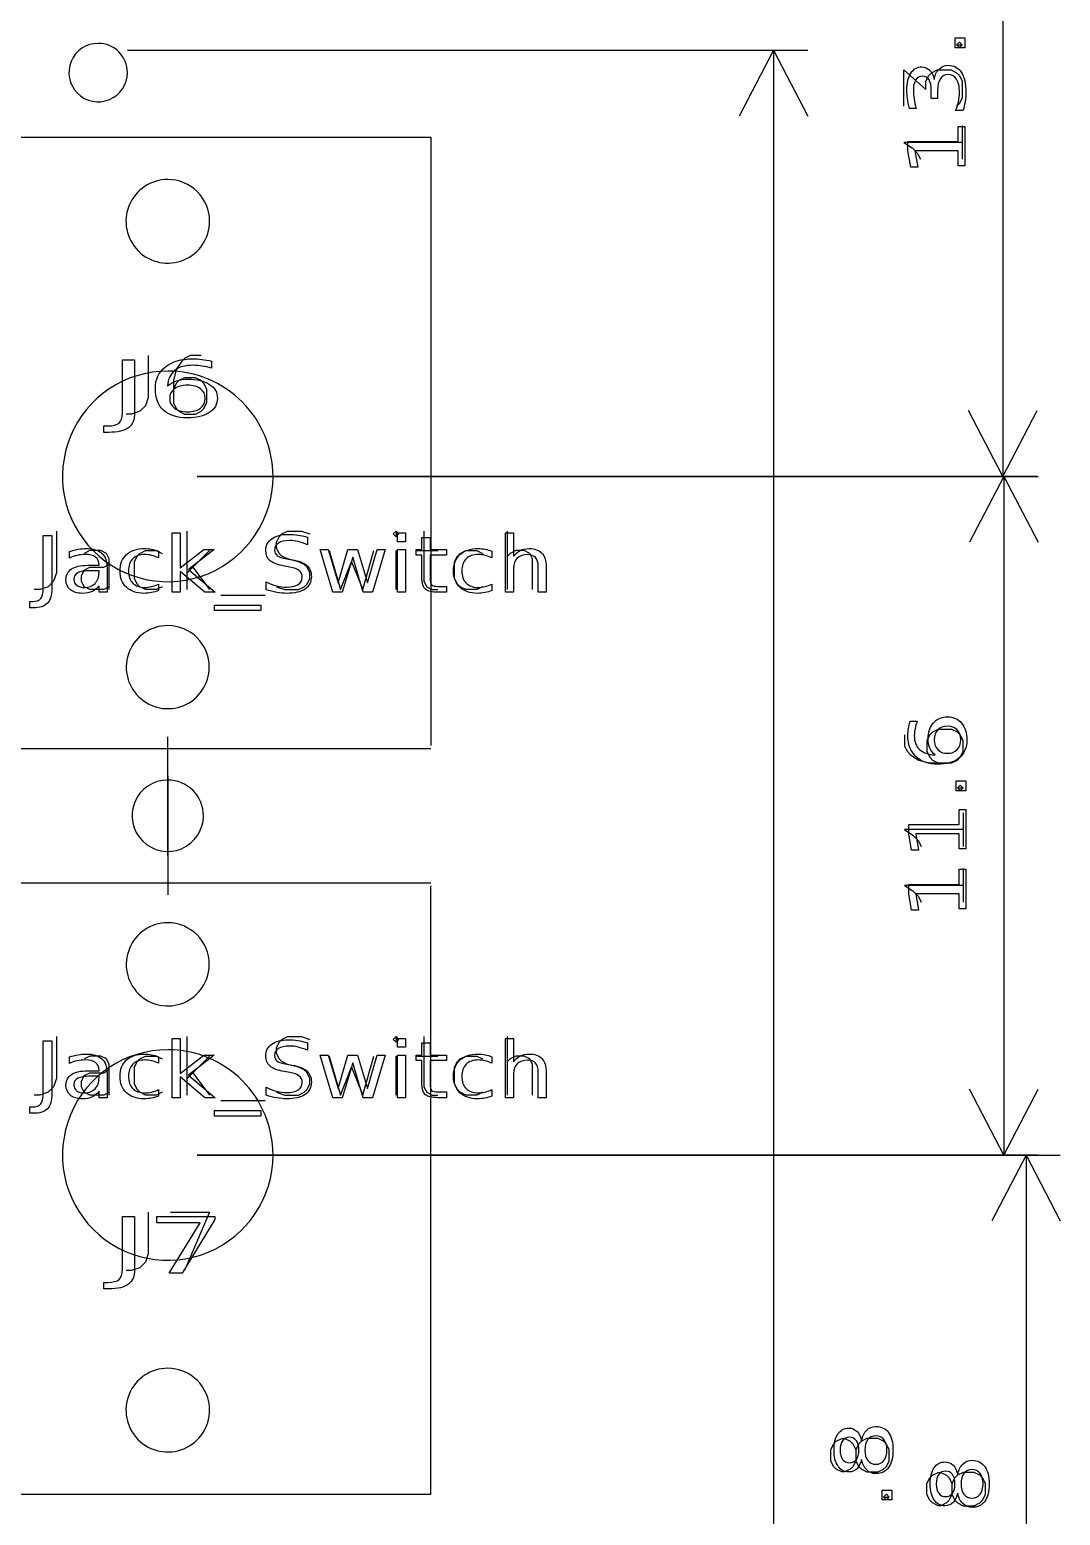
# Model space of a CAD drawing. Header units: millimetres. Extents: x 178 to 210, y 60 to 176.
# Drawn here: x 192.64 to 210.26, y 110.35 to 135.74 of the extents above; entities that cross this region are included whole.
import ezdxf

# ---------------------------------------------------------------- set-up
doc = ezdxf.new("R2010")
doc.units = ezdxf.units.MM
doc.layers.get('0').update_dxf_attribs({"linetype": 'CONTINUOUS'})

msp = doc.modelspace()

# ---------------------------------------------------------------- linework, layer by layer
at = {"color": 7}
for points in [[(209.28, 141.9072), (209.28, 128.1072)], [(194.31, 135.3907), (205.9454, 135.3907)], [(205.359, 135.3907), (204.7726, 134.2642)], [(205.359, 135.3907), (205.359, 84.5907)], [(205.359, 135.3907), (205.9454, 134.2642)], [(208.4896, 135.4834), (208.5372, 135.531), (208.5848, 135.4834), (208.5372, 135.4358), (208.4896, 135.4834), (208.5848, 135.4834)], [(207.5848, 134.4358), (207.5848, 135.0548), (207.9658, 134.7215), (207.9658, 134.8643), (208.0134, 134.9596), (208.061, 135.0072), (208.1562, 135.0548), (208.3943, 135.0548), (208.4896, 135.0072), (208.5372, 134.9596), (208.5848, 134.8643), (208.5848, 134.5786), (208.5372, 134.4834), (208.4896, 134.4358)], [(208.164499, 134.70148), (208.164499, 134.56475), (208.056429, 134.56475), (208.056429, 134.70777)], [(207.799282, 134.39744), (207.682097, 134.39744)], [(208.600694, 134.36201), (208.473744, 134.36201)], [(208.5848, 134.1024), (208.5848, 133.531)], [(190.5, 133.9072), (199.5, 133.9072)], [(199.5, 133.9072), (199.5, 123.5072)], [(208.5848, 133.8167), (207.5848, 133.8167), (207.7277, 133.7215), (207.8229, 133.6262), (207.8705, 133.531)], [(194.22486, 129.194907), (194.22489, 130.099184)], [(194.22489, 130.099184), (194.43296, 130.099184), (194.43296, 129.194909)], [(194.6667, 130.1724), (194.6667, 129.4581), (194.619, 129.3152), (194.5238, 129.22), (194.381, 129.1724), (194.2857, 129.1724)], [(195.5714, 130.1724), (195.381, 130.1724), (195.2857, 130.1248), (195.2381, 130.0771), (195.1429, 129.9343), (195.0952, 129.7438), (195.0952, 129.3628), (195.1429, 129.2676), (195.1905, 129.22), (195.2857, 129.1724), (195.4762, 129.1724), (195.5714, 129.22), (195.619, 129.2676), (195.6667, 129.3628), (195.6667, 129.6009), (195.619, 129.6962), (195.5714, 129.7438), (195.4762, 129.7914), (195.2857, 129.7914), (195.1905, 129.7438), (195.1429, 129.6962), (195.0952, 129.6009)], [(195.74936, 130.0777), (195.74936, 129.957911)], [(209.28, 128.1072), (208.6936, 129.2337)], [(209.28, 128.1072), (209.8664, 129.2337)], [(193.98798, 128.860277), (193.90868, 128.860277), (193.90868, 128.970952), (193.97358, 128.970952)], [(209.8664, 128.1072), (195.5, 128.1072)], [(195.5, 128.1072), (209.8824, 128.1072)], [(209.296, 128.1072), (208.7096, 126.9807)], [(209.296, 128.1072), (209.296, 116.5072)], [(209.296, 128.1072), (209.8824, 126.9807)], [(193.0952, 127.1724), (193.0952, 126.4581), (193.0476, 126.3152), (192.9524, 126.22), (192.8095, 126.1724), (192.7143, 126.1724)], [(192.86864, 127.099184), (193.01857, 127.099184), (193.01857, 126.194909)], [(192.86866, 126.194907), (192.86864, 127.099184)], [(195.3333, 126.1724), (195.3333, 127.1724)], [(196.8571, 126.22), (197, 126.1724), (197.2381, 126.1724), (197.3333, 126.22), (197.381, 126.2676), (197.4286, 126.3628), (197.4286, 126.4581), (197.381, 126.5533), (197.3333, 126.6009), (197.2381, 126.6486), (197.0476, 126.6962), (196.9524, 126.7438), (196.9048, 126.7914), (196.8571, 126.8867), (196.8571, 126.9819), (196.9048, 127.0771), (196.9524, 127.1248), (197.0476, 127.1724), (197.2857, 127.1724), (197.4286, 127.1248)], [(197.38894, 127.067285), (197.38894, 126.939033)], [(198.9048, 127.1724), (198.8571, 127.1248), (198.9048, 127.0771), (198.9524, 127.1248), (198.9048, 127.1724), (198.9048, 127.0771)], [(199.34705, 126.367429), (199.34705, 126.763253), (199.24684, 126.763253), (199.24684, 126.856353), (199.34705, 126.856353), (199.34705, 127.063379), (199.48431, 127.06338)], [(199.381, 127.1724), (199.381, 126.3152), (199.4286, 126.22), (199.5238, 126.1724), (199.619, 126.1724)], [(199.48431, 127.06338), (199.48431, 126.856354), (199.76563, 126.856354), (199.76563, 126.763254), (199.48431, 126.763254), (199.48431, 126.36743)], [(200.91319, 126.539299), (200.91319, 126.1272), (200.77588, 126.1272), (200.77588, 127.140195), (200.91319, 127.140195), (200.91319, 126.74307)], [(200.8095, 126.1724), (200.8095, 127.1724)], [(193.31992, 126.712488), (193.31992, 126.823162)], [(194, 126.1724), (194, 126.6962), (193.9524, 126.7914), (193.8571, 126.839), (193.6667, 126.839), (193.5714, 126.7914)], [(194.9048, 126.22), (194.8095, 126.1724), (194.619, 126.1724), (194.5238, 126.22), (194.4762, 126.2676), (194.4286, 126.3628), (194.4286, 126.6486), (194.4762, 126.7438), (194.5238, 126.7914), (194.619, 126.839), (194.8095, 126.839), (194.9048, 126.7914)], [(194.8408, 126.828359), (194.8408, 126.716383)], [(195.7143, 126.839), (195.3333, 126.4581)], [(197.7619, 126.839), (197.9524, 126.1724), (198.1429, 126.6486), (198.3333, 126.1724), (198.5238, 126.839)], [(198.9048, 126.1724), (198.9048, 126.839)], [(199.2381, 126.839), (199.619, 126.839)], [(200.381, 126.22), (200.2857, 126.1724), (200.0952, 126.1724), (200, 126.22), (199.9524, 126.2676), (199.9048, 126.3628), (199.9048, 126.6486), (199.9524, 126.7438), (200, 126.7914), (200.0952, 126.839), (200.2857, 126.839), (200.381, 126.7914)], [(200.5435, 126.82836), (200.5435, 126.716384)], [(201.2381, 126.1724), (201.2381, 126.6962), (201.1905, 126.7914), (201.0952, 126.839), (200.9524, 126.839), (200.8571, 126.7914), (200.8095, 126.7438)], [(194, 126.22), (193.9048, 126.1724), (193.6667, 126.1724), (193.5714, 126.22), (193.5238, 126.3152), (193.5238, 126.4105), (193.5714, 126.5057), (193.6667, 126.5533), (193.9048, 126.5533), (194, 126.6009)], [(193.6331, 126.587487), (193.8246, 126.587487), (193.8246, 126.599207)], [(193.82466, 126.467037), (193.82466, 126.493727), (193.68883, 126.49373)], [(193.96123, 126.54321), (193.96123, 126.127205), (193.82466, 126.127205), (193.82466, 126.237879)], [(195.4286, 126.5533), (195.7143, 126.1724)], [(197.08468, 126.55819), (196.99338, 126.57381)], [(197.03783, 126.699466), (197.12843, 126.683186)], [(201.47206, 126.567299), (201.47206, 126.127206), (201.33548, 126.127206), (201.33548, 126.56339)], [(194.8408, 126.26586), (194.8408, 126.155186)], [(196.68015, 126.170181), (196.68015, 126.305595)], [(199.62537, 126.22746), (199.76566, 126.22746), (199.76566, 126.127202), (199.62537, 126.127202)], [(200.5435, 126.265861), (200.5435, 126.155187)], [(192.69797, 125.860277), (192.64077, 125.860277), (192.64077, 125.970952), (192.68757, 125.970952)], [(195.9048, 126.0771), (196.6667, 126.0771)], [(207.695496, 123.92125), (207.815285, 123.92125)], [(207.6008, 123.6881), (207.6008, 123.4977), (207.6484, 123.4024), (207.6961, 123.3548), (207.8389, 123.2596), (208.0294, 123.212), (208.4103, 123.212), (208.5056, 123.2596), (208.5532, 123.3072), (208.6008, 123.4024), (208.6008, 123.5929), (208.5532, 123.6881), (208.5056, 123.7358), (208.4103, 123.7834), (208.1722, 123.7834), (208.077, 123.7358), (208.0294, 123.6881), (207.9818, 123.5929), (207.9818, 123.4024), (208.0294, 123.3072), (208.077, 123.2596), (208.1722, 123.212)], [(190.5, 123.4572), (199.5, 123.4572)], [(195, 121.6272), (195, 123.6572)], [(195, 122.9872), (195, 120.9572)], [(208.5056, 122.7834), (208.5532, 122.831), (208.6008, 122.7834), (208.5532, 122.7358), (208.5056, 122.7834), (208.6008, 122.7834)], [(208.6008, 122.3548), (208.6008, 121.7834)], [(208.6008, 122.0691), (207.6008, 122.0691), (207.7437, 121.9739), (207.8389, 121.8786), (207.8865, 121.7834)], [(208.6008, 121.4024), (208.6008, 120.831)], [(199.5, 121.1572), (190.5, 121.1572)], [(199.5, 110.7072), (199.5, 121.1072)], [(208.6008, 121.1167), (207.6008, 121.1167), (207.7437, 121.0215), (207.8389, 120.9262), (207.8865, 120.831)], [(193.0952, 118.5324), (193.0952, 117.8181), (193.0476, 117.6752), (192.9524, 117.58), (192.8095, 117.5324), (192.7143, 117.5324)], [(192.86864, 118.459184), (193.01857, 118.459184), (193.01857, 117.55491)], [(192.86866, 117.554908), (192.86864, 118.459184)], [(195.3333, 117.5324), (195.3333, 118.5324)], [(196.8571, 117.58), (197, 117.5324), (197.2381, 117.5324), (197.3333, 117.58), (197.381, 117.6276), (197.4286, 117.7228), (197.4286, 117.8181), (197.381, 117.9133), (197.3333, 117.9609), (197.2381, 118.0086), (197.0476, 118.0562), (196.9524, 118.1038), (196.9048, 118.1514), (196.8571, 118.2467), (196.8571, 118.3419), (196.9048, 118.4371), (196.9524, 118.4848), (197.0476, 118.5324), (197.2857, 118.5324), (197.4286, 118.4848)], [(197.38894, 118.427286), (197.38894, 118.299034)], [(198.9048, 118.5324), (198.8571, 118.4848), (198.9048, 118.4371), (198.9524, 118.4848), (198.9048, 118.5324), (198.9048, 118.4371)], [(199.34705, 117.727431), (199.34705, 118.123254), (199.24684, 118.123254), (199.24684, 118.216354), (199.34705, 118.216354), (199.34705, 118.42338), (199.48431, 118.423381)], [(199.381, 118.5324), (199.381, 117.6752), (199.4286, 117.58), (199.5238, 117.5324), (199.619, 117.5324)], [(199.48431, 118.423381), (199.48431, 118.216355), (199.76563, 118.216355), (199.76563, 118.123255), (199.48431, 118.123255), (199.48431, 117.727432)], [(200.91319, 117.899298), (200.91319, 117.487199), (200.77588, 117.487199), (200.77588, 118.500195), (200.91319, 118.500195), (200.91319, 118.103069)], [(200.8095, 117.5324), (200.8095, 118.5324)], [(193.31992, 118.072489), (193.31992, 118.18315)], [(194, 117.5324), (194, 118.0562), (193.9524, 118.1514), (193.8571, 118.199), (193.6667, 118.199), (193.5714, 118.1514)], [(194.9048, 117.58), (194.8095, 117.5324), (194.619, 117.5324), (194.5238, 117.58), (194.4762, 117.6276), (194.4286, 117.7228), (194.4286, 118.0086), (194.4762, 118.1038), (194.5238, 118.1514), (194.619, 118.199), (194.8095, 118.199), (194.9048, 118.1514)], [(194.8408, 118.18836), (194.8408, 118.076383)], [(195.7143, 118.199), (195.3333, 117.8181)], [(197.7619, 118.199), (197.9524, 117.5324), (198.1429, 118.0086), (198.3333, 117.5324), (198.5238, 118.199)], [(198.9048, 117.5324), (198.9048, 118.199)], [(199.2381, 118.199), (199.619, 118.199)], [(200.381, 117.58), (200.2857, 117.5324), (200.0952, 117.5324), (200, 117.58), (199.9524, 117.6276), (199.9048, 117.7228), (199.9048, 118.0086), (199.9524, 118.1038), (200, 118.1514), (200.0952, 118.199), (200.2857, 118.199), (200.381, 118.1514)], [(200.5435, 118.188361), (200.5435, 118.076384)], [(201.2381, 117.5324), (201.2381, 118.0562), (201.1905, 118.1514), (201.0952, 118.199), (200.9524, 118.199), (200.8571, 118.1514), (200.8095, 118.1038)], [(194, 117.58), (193.9048, 117.5324), (193.6667, 117.5324), (193.5714, 117.58), (193.5238, 117.6752), (193.5238, 117.7705), (193.5714, 117.8657), (193.6667, 117.9133), (193.9048, 117.9133), (194, 117.9609)], [(193.6331, 117.947488), (193.8246, 117.947488), (193.8246, 117.959208)], [(193.82466, 117.82704), (193.82466, 117.85373), (193.68883, 117.853731)], [(193.96123, 117.903211), (193.96123, 117.487205), (193.82466, 117.487205), (193.82466, 117.59788)], [(195.4286, 117.9133), (195.7143, 117.5324)], [(197.08468, 117.918171), (196.99338, 117.933801)], [(197.03783, 118.059458), (197.12843, 118.043178)], [(201.47206, 117.9273), (201.47206, 117.487206), (201.33548, 117.487206), (201.33548, 117.92339)], [(194.8408, 117.625869), (194.8408, 117.515194)], [(196.68015, 117.530163), (196.68015, 117.665576)], [(199.62537, 117.587461), (199.76566, 117.587461), (199.76566, 117.487203), (199.62537, 117.487203)], [(200.5435, 117.62587), (200.5435, 117.515195)], [(209.296, 116.5072), (208.7096, 117.6337)], [(209.296, 116.5072), (209.8824, 117.6337)], [(192.69797, 117.220278), (192.64077, 117.220278), (192.64077, 117.330952), (192.68757, 117.330952)], [(195.9048, 117.4371), (196.6667, 117.4371)], [(209.8824, 116.5072), (195.5, 116.5072)], [(195.5, 116.5072), (210.2634, 116.5072)], [(209.677, 116.5072), (209.0906, 115.3807)], [(209.677, 116.5072), (209.677, 102.7072)], [(209.677, 116.5072), (210.2634, 115.3807)], [(194.22486, 114.554908), (194.22489, 115.459184)], [(194.22489, 115.459184), (194.43296, 115.459184), (194.43296, 114.55491)], [(194.6667, 115.5324), (194.6667, 114.8181), (194.619, 114.6752), (194.5238, 114.58), (194.381, 114.5324), (194.2857, 114.5324)], [(195.0476, 115.5324), (195.7143, 115.5324), (195.2857, 114.5324)], [(193.98798, 114.220278), (193.90868, 114.220278), (193.90868, 114.330952), (193.97358, 114.330952)], [(206.7664, 111.2804), (206.7188, 111.1852), (206.6712, 111.1376), (206.5759, 111.09), (206.5283, 111.09), (206.4331, 111.1376), (206.3854, 111.1852), (206.3378, 111.2804), (206.3378, 111.4709), (206.3854, 111.5662), (206.4331, 111.6138), (206.5283, 111.6614), (206.5759, 111.6614), (206.6712, 111.6138), (206.7188, 111.5662), (206.7664, 111.4709), (206.7664, 111.2804), (206.814, 111.1852), (206.8616, 111.1376), (206.9569, 111.09), (207.1473, 111.09), (207.2426, 111.1376), (207.2902, 111.1852), (207.3378, 111.2804), (207.3378, 111.4709), (207.2902, 111.5662), (207.2426, 111.6138), (207.1473, 111.6614), (206.9569, 111.6614), (206.8616, 111.6138), (206.814, 111.5662), (206.7664, 111.4709)], [(206.865436, 111.30564), (206.865436, 111.30576)], [(208.4104, 110.7024), (208.3628, 110.6072), (208.3152, 110.5596), (208.2199, 110.512), (208.1723, 110.512), (208.0771, 110.5596), (208.0294, 110.6072), (207.9818, 110.7024), (207.9818, 110.8929), (208.0294, 110.9881), (208.0771, 111.0358), (208.1723, 111.0834), (208.2199, 111.0834), (208.3152, 111.0358), (208.3628, 110.9881), (208.4104, 110.8929), (208.4104, 110.7024), (208.458, 110.6072), (208.5056, 110.5596), (208.6009, 110.512), (208.7913, 110.512), (208.8866, 110.5596), (208.9342, 110.6072), (208.9818, 110.7024), (208.9818, 110.8929), (208.9342, 110.9881), (208.8866, 111.0358), (208.7913, 111.0834), (208.6009, 111.0834), (208.5056, 111.0358), (208.458, 110.9881), (208.4104, 110.8929)], [(208.50942, 110.72764), (208.50942, 110.72776)], [(199.5, 110.7072), (190.5, 110.7072)], [(207.2426, 110.6614), (207.2902, 110.709), (207.3378, 110.6614), (207.2902, 110.6138), (207.2426, 110.6614), (207.3378, 110.6614)]]:
    msp.add_lwpolyline(points, dxfattribs=at)
for points in [[(208.46464, 135.43547), (208.46464, 135.60128), (208.63, 135.60128), (208.63, 135.43547)], [(193.81, 135.5097)], [(208.105912, 134.89249)], [(208.519326, 133.41515), (208.519326, 133.67447), (207.777808, 133.67447), (207.824678, 133.39236), (207.704889, 133.39236), (207.658019, 133.6729), (207.658019, 133.83163), (208.519326, 133.83163), (208.519326, 134.09095), (208.63, 134.09095), (208.63, 133.41515)], [(195, 133.1822)], [(195.74936, 130.077672)], [(195, 129.9072)], [(195.33631, 129.665601)], [(195.07312, 127.1402), (195.21044, 127.1402), (195.21044, 126.541908), (195.61793, 126.856353), (195.79236, 126.856353), (195.35147, 126.515216), (195.81092, 126.127205), (195.63278, 126.127205), (195.21044, 126.483316), (195.21044, 126.127205), (195.07312, 126.127205)], [(197.38897, 127.067293)], [(198.92688, 127.1402), (199.06346, 127.1402), (199.06346, 126.988511), (198.92688, 126.988511)], [(194.8408, 126.828342)], [(197.60419, 126.856353), (197.74077, 126.856353), (197.91149, 126.287357), (198.08146, 126.856353), (198.24253, 126.856353), (198.41325, 126.287357), (198.58322, 126.856353), (198.7198, 126.856353), (198.50232, 126.127205), (198.34125, 126.127205), (198.16237, 126.724846), (197.98274, 126.127205), (197.82167, 126.127205)], [(198.92688, 126.856353), (199.06346, 126.856353), (199.06346, 126.127205), (198.92688, 126.127205)], [(200.5435, 126.828343)], [(193.96125, 126.54322)], [(201.47213, 126.56729)], [(196.59028, 125.905856), (196.59028, 125.812756), (195.80053, 125.812756), (195.80053, 125.905856)], [(195, 125.5572)], [(207.695523, 123.92125)], [(208.107595, 123.60614)], [(195, 122.9172)], [(195, 122.9172)], [(208.480633, 122.73546), (208.480633, 122.90127), (208.645993, 122.90127), (208.645993, 122.73546)], [(208.535323, 121.73905), (208.535323, 121.99837), (207.793805, 121.99837), (207.840675, 121.71627), (207.72089, 121.71627), (207.67402, 121.9968), (207.67402, 122.15553), (208.535327, 122.15553), (208.535327, 122.41485), (208.646001, 122.41485), (208.646001, 121.73905)], [(208.535323, 120.71514), (208.535323, 120.97446), (207.793805, 120.97446), (207.840675, 120.69235), (207.72089, 120.69235), (207.67402, 120.97289), (207.67402, 121.13162), (208.535327, 121.13162), (208.535327, 121.39094), (208.646001, 121.39094), (208.646001, 120.71514)], [(195, 120.4772)], [(195.07312, 118.500201), (195.21044, 118.500201), (195.21044, 117.901909), (195.61793, 118.216354), (195.79236, 118.216354), (195.35147, 117.875216), (195.81092, 117.487205), (195.63278, 117.487205), (195.21044, 117.843316), (195.21044, 117.487205), (195.07312, 117.487205)], [(197.38897, 118.427275)], [(198.92688, 118.500201), (199.06346, 118.500201), (199.06346, 118.348512), (198.92688, 118.348512)], [(194.8408, 118.188349)], [(195, 118.3072)], [(197.60419, 118.216354), (197.74077, 118.216354), (197.91149, 117.647358), (198.08146, 118.216354), (198.24253, 118.216354), (198.41325, 117.647358), (198.58322, 118.216354), (198.7198, 118.216354), (198.50232, 117.487205), (198.34125, 117.487205), (198.16237, 118.084847), (197.98274, 117.487205), (197.82167, 117.487205)], [(198.92688, 118.216354), (199.06346, 118.216354), (199.06346, 117.487205), (198.92688, 117.487205)], [(200.5435, 118.18835)], [(193.96125, 117.903209)], [(201.47213, 117.92729)], [(196.59028, 117.265857), (196.59028, 117.172757), (195.80053, 117.172757), (195.80053, 117.265857)], [(194.81305, 115.459184), (195.80189, 115.459184), (195.80189, 115.403194), (195.24361, 114.487201), (195.02627, 114.487201), (195.55159, 115.348508), (194.81305, 115.348508)], [(195, 112.8622)], [(206.657759, 111.24766)], [(206.921426, 111.4645)], [(207.217644, 110.61346), (207.217644, 110.77927), (207.383004, 110.77927), (207.383004, 110.61346)], [(208.56542, 110.88649)], [(208.30174, 110.66956)]]:
    msp.add_lwpolyline(points, close=True, dxfattribs=at)
for points in [[(193.81, 135.5097), (193.607769, 135.5097), (193.425451, 135.387879), (193.34806, 135.201042)], [(194.163553, 135.363253), (194.069785, 135.457022), (193.942608, 135.5097), (193.81, 135.5097)], [(194.31, 135.0097), (194.31, 135.142308), (194.257322, 135.269485), (194.163553, 135.363253)], [(193.34806, 135.201042), (193.27067, 135.014205), (193.313448, 134.799146), (193.456447, 134.656147)], [(207.708787, 135.00172), (207.753927, 135.07192), (207.815123, 135.10702), (207.892376, 135.10702)], [(207.892376, 135.10702), (207.946196, 135.10702), (207.991768, 135.08842), (208.029092, 135.05122)], [(208.189905, 135.07007), (208.232438, 135.113003), (208.284954, 135.13447), (208.347453, 135.13447)], [(208.347453, 135.13447), (208.443371, 135.13447), (208.517588, 135.094653), (208.570104, 135.01502)], [(194.001342, 134.54776), (194.188179, 134.625151), (194.31, 134.807469), (194.31, 135.0097)], [(207.640427, 134.71569), (207.640427, 134.836183), (207.663214, 134.931527), (207.708787, 135.00172)], [(207.791462, 134.88464), (207.764555, 134.84224), (207.751102, 134.781207), (207.751102, 134.70154)], [(207.906043, 134.94904), (207.85613, 134.94904), (207.817936, 134.927573), (207.791462, 134.88464)], [(208.018019, 134.88694), (207.991979, 134.92834), (207.954654, 134.94904), (207.906043, 134.94904)], [(208.056429, 134.70777), (208.056429, 134.78583), (208.043626, 134.845553), (208.018019, 134.88694)], [(208.029092, 135.05122), (208.065985, 135.01402), (208.091592, 134.96111), (208.105912, 134.89249)], [(208.105925, 134.89248), (208.119378, 134.96844), (208.147372, 135.027637), (208.189905, 135.07007)], [(208.213329, 134.90344), (208.180776, 134.85524), (208.164499, 134.78792), (208.164499, 134.70148)], [(208.34744, 134.97654), (208.290147, 134.97654), (208.245443, 134.952173), (208.213329, 134.90344)], [(208.489364, 134.89794), (208.456811, 134.95034), (208.409503, 134.97654), (208.34744, 134.97654)], [(208.538194, 134.67084), (208.538194, 134.770373), (208.521917, 134.846073), (208.489364, 134.89794)], [(208.570104, 135.01502), (208.622617, 134.935393), (208.648874, 134.822237), (208.648874, 134.67555)], [(193.456447, 134.656147), (193.599446, 134.513148), (193.814505, 134.47037), (194.001342, 134.54776)], [(207.650847, 134.56638), (207.6439, 134.619313), (207.640427, 134.669083), (207.640427, 134.71569)], [(207.751102, 134.70154), (207.751102, 134.658073), (207.755009, 134.61145), (207.762822, 134.56167)], [(208.521924, 134.5066), (208.532771, 134.559), (208.538194, 134.613747), (208.538194, 134.67084)], [(208.648874, 134.67555), (208.648874, 134.626283), (208.644751, 134.575467), (208.636504, 134.5231)], [(207.682097, 134.39744), (207.66821, 134.457707), (207.657794, 134.51402), (207.650847, 134.56638)], [(207.762822, 134.56167), (207.770635, 134.511937), (207.782789, 134.457193), (207.799282, 134.39744)], [(208.473744, 134.36201), (208.495011, 134.40601), (208.511071, 134.454207), (208.521924, 134.5066)], [(208.636504, 134.5231), (208.628691, 134.471233), (208.616754, 134.417537), (208.600694, 134.36201)], [(195, 133.1822), (194.710809, 133.1822), (194.450095, 133.007996), (194.339426, 132.740819)], [(195.505581, 132.972781), (195.371493, 133.10687), (195.18963, 133.1822), (195, 133.1822)], [(195.715, 132.4672), (195.715, 132.65683), (195.63967, 132.838693), (195.505581, 132.972781)], [(194.339426, 132.740819), (194.228758, 132.473641), (194.28993, 132.166107), (194.494419, 131.961619)], [(195.273619, 131.806626), (195.540796, 131.917295), (195.715, 132.178009), (195.715, 132.4672)], [(194.494419, 131.961619), (194.698907, 131.75713), (195.006441, 131.695958), (195.273619, 131.806626)], [(194.96034, 129.979406), (195.075707, 130.070983), (195.230557, 130.116772), (195.42489, 130.116772)], [(195.42489, 130.116772), (195.47709, 130.116772), (195.529623, 130.113505), (195.58249, 130.106972)], [(195.58249, 130.106972), (195.636023, 130.100439), (195.691647, 130.090672), (195.74936, 130.077672)], [(195, 129.9072), (194.271968, 129.9072), (193.615623, 129.468644), (193.337017, 128.79603)], [(194.7873, 129.612228), (194.7873, 129.76587), (194.84498, 129.888263), (194.96034, 129.979406)], [(195.11794, 129.918201), (195.04584, 129.859608), (195.004637, 129.771068), (194.99433, 129.652582)], [(196.272792, 129.379992), (195.935227, 129.717558), (195.47739, 129.9072), (195, 129.9072)], [(195.43313, 130.006091), (195.295797, 130.006091), (195.190733, 129.976794), (195.11794, 129.918201)], [(195.14678, 129.739172), (195.207913, 129.759572), (195.27521, 129.769772), (195.34867, 129.769772)], [(195.34867, 129.769772), (195.503177, 129.769772), (195.625067, 129.740042), (195.71434, 129.680582)], [(195.59073, 129.993721), (195.537863, 130.001968), (195.48533, 130.006091), (195.43313, 130.006091)], [(195.74936, 129.957911), (195.69716, 129.973538), (195.644283, 129.985474), (195.59073, 129.993721)], [(194.92841, 129.237237), (194.834337, 129.323606), (194.7873, 129.448603), (194.7873, 129.612228)], [(194.99433, 129.652582), (195.034863, 129.690342), (195.08568, 129.719205), (195.14678, 129.739172)], [(195.11382, 129.605051), (195.059553, 129.564691), (195.03242, 129.509354), (195.03242, 129.43904)], [(195.33631, 129.665601), (195.242917, 129.665601), (195.168753, 129.645418), (195.11382, 129.605051)], [(195.55777, 129.605051), (195.503503, 129.645418), (195.429683, 129.665601), (195.33631, 129.665601)], [(195.64017, 129.43904), (195.64017, 129.509351), (195.612703, 129.564688), (195.55777, 129.605051)], [(195.71434, 129.680582), (195.804293, 129.621555), (195.84927, 129.541045), (195.84927, 129.439052)], [(195.03242, 129.43904), (195.03242, 129.369163), (195.059553, 129.313826), (195.11382, 129.273028)], [(195.11382, 129.273028), (195.168753, 129.232661), (195.242917, 129.212478), (195.33631, 129.212478)], [(195.33631, 129.212478), (195.429703, 129.212478), (195.503523, 129.232661), (195.55777, 129.273028)], [(195.55777, 129.273028), (195.612703, 129.313828), (195.64017, 129.369165), (195.64017, 129.43904)], [(195.84927, 129.439052), (195.84927, 129.339228), (195.802577, 129.259152), (195.70919, 129.198824)], [(196.8, 128.1072), (196.8, 128.58459), (196.610358, 129.042427), (196.272792, 129.379992)], [(193.97358, 128.970952), (194.065593, 128.970952), (194.130487, 128.987229), (194.16826, 129.019782)], [(194.16826, 129.019782), (194.205993, 129.052335), (194.22486, 129.11071), (194.22486, 129.194907)], [(194.43296, 129.194909), (194.43296, 129.077725), (194.397593, 128.992658), (194.32686, 128.939707)], [(195.33631, 129.108334), (195.158457, 129.108334), (195.02249, 129.151302), (194.92841, 129.237237)], [(195.70919, 129.198824), (195.615797, 129.138497), (195.491503, 129.108334), (195.33631, 129.108334)], [(193.337017, 128.79603), (193.058411, 128.123416), (193.212411, 127.349204), (193.727208, 126.834408)], [(194.32686, 128.939707), (194.25682, 128.886754), (194.14386, 128.860277), (193.98798, 128.860277)], [(195.68883, 126.444217), (196.361444, 126.722823), (196.8, 127.379168), (196.8, 128.1072)], [(196.67567, 126.839434), (196.67567, 126.925369), (196.71006, 126.993076), (196.77884, 127.042553)], [(196.77884, 127.042553), (196.84812, 127.092033), (196.943377, 127.116773), (197.06461, 127.116773)], [(196.89238, 126.968333), (196.848313, 126.940553), (196.82628, 126.901057), (196.82628, 126.849846)], [(197.08165, 127.009993), (197.000003, 127.009993), (196.936913, 126.996106), (196.89238, 126.968333)], [(197.06461, 127.116773), (197.116543, 127.116773), (197.16949, 127.11265), (197.22345, 127.104403)], [(197.22787, 126.992413), (197.177403, 127.004133), (197.128663, 127.009993), (197.08165, 127.009993)], [(197.22345, 127.104403), (197.277383, 127.096156), (197.332557, 127.083786), (197.38897, 127.067293)], [(197.38894, 126.939033), (197.332007, 126.962906), (197.278317, 126.9807), (197.22787, 126.992413)], [(193.31992, 126.823162), (193.36992, 126.840089), (193.418413, 126.852675), (193.4654, 126.860922)], [(193.44981, 126.757408), (193.40481, 126.747428), (193.361513, 126.732455), (193.31992, 126.712488)], [(193.58861, 126.772378), (193.541143, 126.772378), (193.494877, 126.767388), (193.44981, 126.757408)], [(193.4654, 126.860922), (193.5124, 126.869602), (193.55817, 126.873942), (193.60271, 126.873942)], [(193.7623, 126.726808), (193.721233, 126.757188), (193.663337, 126.772378), (193.58861, 126.772378)], [(193.60271, 126.873942), (193.722957, 126.873942), (193.81277, 126.846599), (193.87215, 126.791912)], [(193.727208, 126.834408), (194.242004, 126.319611), (195.016216, 126.165611), (195.68883, 126.444217)], [(193.8246, 126.599207), (193.8246, 126.654327), (193.803833, 126.696861), (193.7623, 126.726808)], [(193.87215, 126.791912), (193.93155, 126.737225), (193.96125, 126.654328), (193.96125, 126.54322)], [(194.18316, 126.491109), (194.18316, 126.61003), (194.220273, 126.70356), (194.2945, 126.771701)], [(194.2945, 126.771701), (194.36922, 126.839842), (194.471403, 126.873912), (194.60105, 126.873912)], [(194.60699, 126.772363), (194.518417, 126.772363), (194.449633, 126.747623), (194.40064, 126.698143)], [(194.60105, 126.873912), (194.643117, 126.873912), (194.684187, 126.870005), (194.72426, 126.862192)], [(194.72426, 126.758043), (194.68566, 126.76759), (194.64657, 126.772363), (194.60699, 126.772363)], [(194.72426, 126.862192), (194.764327, 126.854812), (194.803173, 126.843529), (194.8408, 126.828342)], [(194.8408, 126.716383), (194.8022, 126.735043), (194.763353, 126.74893), (194.72426, 126.758043)], [(196.75067, 126.66561), (196.70067, 126.707277), (196.67567, 126.765218), (196.67567, 126.839434)], [(196.82628, 126.849846), (196.82628, 126.806879), (196.84088, 126.774329), (196.87008, 126.752196)], [(196.87008, 126.752196), (196.899747, 126.730496), (196.955663, 126.712919), (197.03783, 126.699466)], [(199.88587, 126.49111), (199.88587, 126.610031), (199.922983, 126.703561), (199.99721, 126.771702)], [(199.99721, 126.771702), (200.07193, 126.839843), (200.174113, 126.873913), (200.30376, 126.873913)], [(200.3097, 126.772364), (200.22112, 126.772364), (200.152337, 126.747624), (200.10335, 126.698144)], [(200.30376, 126.873913), (200.345827, 126.873913), (200.386897, 126.870006), (200.42697, 126.862193)], [(200.42697, 126.758044), (200.38837, 126.767591), (200.34928, 126.772364), (200.3097, 126.772364)], [(200.42697, 126.862193), (200.467037, 126.854813), (200.50588, 126.84353), (200.5435, 126.828343)], [(200.5435, 126.716384), (200.5049, 126.735044), (200.466057, 126.748931), (200.42697, 126.758044)], [(200.91319, 126.74307), (200.945857, 126.786903), (200.984207, 126.81967), (201.02824, 126.84137)], [(201.15142, 126.769764), (201.077687, 126.769764), (201.019543, 126.749147), (200.97699, 126.707914)], [(201.02824, 126.84137), (201.072773, 126.86307), (201.12399, 126.87392), (201.18189, 126.87392)], [(201.28948, 126.718334), (201.258813, 126.752621), (201.212793, 126.769764), (201.15142, 126.769764)], [(201.18189, 126.87392), (201.27739, 126.87392), (201.349637, 126.84788), (201.39863, 126.7958)], [(201.33548, 126.56339), (201.33548, 126.632399), (201.320147, 126.684047), (201.28948, 126.718334)], [(201.39863, 126.7958), (201.44763, 126.744153), (201.47213, 126.667983), (201.47213, 126.56729)], [(193.25903, 126.339445), (193.25903, 126.421474), (193.290197, 126.483322), (193.35253, 126.524987)], [(193.35253, 126.524987), (193.415397, 126.566654), (193.50892, 126.587487), (193.6331, 126.587487)], [(193.45947, 126.46053), (193.416937, 126.438397), (193.39567, 126.400637), (193.39567, 126.347251)], [(193.68883, 126.49373), (193.578477, 126.49373), (193.502023, 126.482663), (193.45947, 126.46053)], [(193.75566, 126.278891), (193.80166, 126.326198), (193.82466, 126.388913), (193.82466, 126.467037)], [(194.29376, 126.211819), (194.220027, 126.280828), (194.18316, 126.373924), (194.18316, 126.491109)], [(194.40064, 126.698143), (194.35164, 126.649096), (194.32714, 126.580088), (194.32714, 126.491117)], [(194.32714, 126.491117), (194.32714, 126.402144), (194.35164, 126.332918), (194.40064, 126.28344)], [(196.99338, 126.57381), (196.881547, 126.593343), (196.800643, 126.623943), (196.75067, 126.66561)], [(197.24872, 126.49764), (197.215587, 126.524547), (197.160907, 126.54473), (197.08468, 126.55819)], [(197.12843, 126.683186), (197.240263, 126.664526), (197.322653, 126.631539), (197.3756, 126.584226)], [(197.29922, 126.385664), (197.29922, 126.433404), (197.282387, 126.470729), (197.24872, 126.49764)], [(197.3756, 126.584226), (197.429067, 126.537353), (197.4558, 126.47442), (197.4558, 126.395428)], [(199.99647, 126.21182), (199.922737, 126.280829), (199.88587, 126.373925), (199.88587, 126.49111)], [(200.10335, 126.698144), (200.05435, 126.649097), (200.02985, 126.580089), (200.02985, 126.491118)], [(200.02985, 126.491118), (200.02985, 126.402145), (200.05435, 126.332919), (200.10335, 126.283441)], [(200.97699, 126.707914), (200.934457, 126.666681), (200.91319, 126.610476), (200.91319, 126.539299)], [(193.33403, 126.170829), (193.28403, 126.212929), (193.25903, 126.269134), (193.25903, 126.339445)], [(193.39567, 126.347251), (193.39567, 126.304718), (193.411503, 126.270864), (193.44317, 126.245691)], [(193.44317, 126.245691), (193.475303, 126.220951), (193.51885, 126.208581), (193.57381, 126.208581)], [(193.57381, 126.208581), (193.649517, 126.208581), (193.710133, 126.232018), (193.75566, 126.278891)], [(193.82466, 126.237879), (193.79346, 126.193606), (193.754613, 126.160839), (193.70812, 126.139579)], [(194.59214, 126.108306), (194.466947, 126.108306), (194.367487, 126.14281), (194.29376, 126.211819)], [(194.40064, 126.28344), (194.44964, 126.234393), (194.518423, 126.20987), (194.60699, 126.20987)], [(194.60699, 126.20987), (194.64659, 126.20987), (194.68568, 126.214427), (194.72426, 126.22354)], [(194.72426, 126.22354), (194.763327, 126.233087), (194.802173, 126.247193), (194.8408, 126.26586)], [(196.68015, 126.305595), (196.741017, 126.275648), (196.800647, 126.253078), (196.85904, 126.237885)], [(196.85904, 126.237885), (196.91744, 126.222692), (196.97484, 126.215095), (197.03124, 126.215095)], [(197.03124, 126.215095), (197.116847, 126.215095), (197.182907, 126.229852), (197.22942, 126.259365)], [(197.22942, 126.259365), (197.275953, 126.288878), (197.29922, 126.330978), (197.29922, 126.385664)], [(197.4558, 126.395428), (197.4558, 126.301247), (197.41968, 126.229851), (197.34744, 126.181241)], [(199.40715, 126.178632), (199.367083, 126.213352), (199.34705, 126.276284), (199.34705, 126.367429)], [(199.48431, 126.36743), (199.48431, 126.30797), (199.493477, 126.269777), (199.51181, 126.25285)], [(199.51181, 126.25285), (199.53061, 126.235923), (199.568463, 126.22746), (199.62537, 126.22746)], [(200.29485, 126.108307), (200.169657, 126.108307), (200.070197, 126.142811), (199.99647, 126.21182)], [(200.10335, 126.283441), (200.15235, 126.234394), (200.221133, 126.209871), (200.3097, 126.209871)], [(200.3097, 126.209871), (200.3493, 126.209871), (200.38839, 126.214428), (200.42697, 126.223541)], [(200.42697, 126.223541), (200.466037, 126.233088), (200.50488, 126.247194), (200.5435, 126.265861)], [(192.68757, 125.970952), (192.753903, 125.970952), (192.800667, 125.987229), (192.82786, 126.019782)], [(192.82786, 126.019782), (192.85506, 126.052335), (192.86866, 126.11071), (192.86866, 126.194907)], [(193.01857, 126.194909), (193.01857, 126.077725), (192.993103, 125.992658), (192.94217, 125.939707)], [(193.53741, 126.108329), (193.452297, 126.108329), (193.384503, 126.129162), (193.33403, 126.170829)], [(193.70812, 126.139579), (193.661587, 126.118746), (193.604683, 126.108329), (193.53741, 126.108329)], [(194.72204, 126.120026), (194.68144, 126.112213), (194.63814, 126.108306), (194.59214, 126.108306)], [(194.8408, 126.155186), (194.802667, 126.139559), (194.76308, 126.127839), (194.72204, 126.120026)], [(196.86349, 126.123961), (196.804623, 126.134374), (196.74351, 126.149781), (196.68015, 126.170181)], [(197.03124, 126.108331), (196.978773, 126.108331), (196.922857, 126.113541), (196.86349, 126.123961)], [(197.34744, 126.181241), (197.275687, 126.132634), (197.170287, 126.108331), (197.03124, 126.108331)], [(199.62537, 126.127202), (199.51997, 126.127202), (199.44723, 126.144345), (199.40715, 126.178632)], [(200.42474, 126.120027), (200.38414, 126.112214), (200.340843, 126.108307), (200.29485, 126.108307)], [(200.5435, 126.155187), (200.505433, 126.13956), (200.465847, 126.12784), (200.42474, 126.120027)], [(192.94217, 125.939707), (192.891703, 125.886754), (192.810303, 125.860277), (192.69797, 125.860277)], [(195, 125.5572), (194.712832, 125.5572), (194.45394, 125.384214), (194.344046, 125.118905)], [(195.502046, 125.349246), (195.368895, 125.482397), (195.188304, 125.5572), (195, 125.5572)], [(195.71, 124.8472), (195.71, 125.035504), (195.635197, 125.216095), (195.502046, 125.349246)], [(194.344046, 125.118905), (194.234151, 124.853596), (194.294896, 124.548213), (194.497954, 124.345154)], [(195.271705, 124.191246), (195.537014, 124.30114), (195.71, 124.560032), (195.71, 124.8472)], [(194.497954, 124.345154), (194.701013, 124.142096), (195.006396, 124.081351), (195.271705, 124.191246)], [(207.666223, 123.79395), (207.672756, 123.834817), (207.682523, 123.87725), (207.695523, 123.92125)], [(207.815285, 123.92125), (207.799658, 123.88145), (207.787722, 123.841113), (207.779475, 123.80024)], [(208.092613, 123.89454), (208.15164, 123.963167), (208.23215, 123.99748), (208.334144, 123.99748)], [(208.334144, 123.99748), (208.433968, 123.99748), (208.514044, 123.961857), (208.574372, 123.89061)], [(207.656423, 123.67372), (207.656423, 123.71352), (207.65969, 123.753597), (207.666223, 123.79395)], [(207.79379, 123.31932), (207.702212, 123.407333), (207.656423, 123.525467), (207.656423, 123.67372)], [(207.779475, 123.80024), (207.771228, 123.759907), (207.767105, 123.71983), (207.767105, 123.68001)], [(207.767105, 123.68001), (207.767105, 123.575237), (207.796402, 123.495083), (207.854995, 123.43955)], [(208.003423, 123.61557), (208.003423, 123.733443), (208.033153, 123.826433), (208.092613, 123.89454)], [(208.168145, 123.77509), (208.127778, 123.73369), (208.107595, 123.677373), (208.107595, 123.60614)], [(208.334157, 123.83799), (208.263846, 123.83799), (208.208509, 123.817023), (208.168145, 123.77509)], [(208.500168, 123.77509), (208.459368, 123.817023), (208.404031, 123.83799), (208.334157, 123.83799)], [(208.560718, 123.60614), (208.560718, 123.677387), (208.540535, 123.733703), (208.500168, 123.77509)], [(208.574372, 123.89061), (208.634699, 123.819363), (208.664862, 123.72454), (208.664862, 123.60614)], [(207.854995, 123.43955), (207.913588, 123.38455), (208.002128, 123.353117), (208.120613, 123.34525)], [(208.034023, 123.46155), (208.013623, 123.50815), (208.003423, 123.55949), (208.003423, 123.61557)], [(208.120613, 123.34525), (208.082853, 123.376183), (208.05399, 123.41495), (208.034023, 123.46155)], [(208.107595, 123.60614), (208.107595, 123.534893), (208.127778, 123.478317), (208.168145, 123.43641)], [(208.168145, 123.43641), (208.208512, 123.39501), (208.263849, 123.37431), (208.334157, 123.37431)], [(208.334157, 123.37431), (208.404034, 123.37431), (208.459371, 123.39501), (208.500168, 123.43641)], [(208.500168, 123.43641), (208.540535, 123.478343), (208.560718, 123.53492), (208.560718, 123.60614)], [(208.664862, 123.60614), (208.664862, 123.47046), (208.621894, 123.366733), (208.535959, 123.29496)], [(208.160968, 123.1873), (208.007326, 123.1873), (207.884933, 123.231307), (207.79379, 123.31932)], [(208.535959, 123.29496), (208.44959, 123.223187), (208.324593, 123.1873), (208.160968, 123.1873)], [(195, 122.9172), (194.753278, 122.9172), (194.53085, 122.768578), (194.436433, 122.540637)], [(195, 122.9172), (194.753278, 122.9172), (194.53085, 122.768578), (194.436433, 122.540637)], [(195.431335, 122.738535), (195.316938, 122.852932), (195.161782, 122.9172), (195, 122.9172)], [(195.431335, 122.738535), (195.316938, 122.852932), (195.161782, 122.9172), (195, 122.9172)], [(195.61, 122.3072), (195.61, 122.468982), (195.545732, 122.624138), (195.431335, 122.738535)], [(195.61, 122.3072), (195.61, 122.468982), (195.545732, 122.624138), (195.431335, 122.738535)], [(194.436433, 122.540637), (194.342017, 122.312696), (194.394206, 122.050324), (194.568665, 121.875865)], [(194.436433, 122.540637), (194.342017, 122.312696), (194.394206, 122.050324), (194.568665, 121.875865)], [(195.233437, 121.743633), (195.461378, 121.83805), (195.61, 122.060478), (195.61, 122.3072)], [(195.233437, 121.743633), (195.461378, 121.83805), (195.61, 122.060478), (195.61, 122.3072)], [(194.568665, 121.875865), (194.743124, 121.701406), (195.005496, 121.649217), (195.233437, 121.743633)], [(194.568665, 121.875865), (194.743124, 121.701406), (195.005496, 121.649217), (195.233437, 121.743633)], [(195, 120.4772), (194.712832, 120.4772), (194.45394, 120.304214), (194.344046, 120.038905)], [(195.502046, 120.269246), (195.368895, 120.402397), (195.188304, 120.4772), (195, 120.4772)], [(195.71, 119.7672), (195.71, 119.955504), (195.635197, 120.136095), (195.502046, 120.269246)], [(194.344046, 120.038905), (194.234151, 119.773596), (194.294896, 119.468213), (194.497954, 119.265154)], [(195.271705, 119.111246), (195.537014, 119.22114), (195.71, 119.480032), (195.71, 119.7672)], [(194.497954, 119.265154), (194.701013, 119.062096), (195.006396, 119.001351), (195.271705, 119.111246)], [(196.67567, 118.199415), (196.67567, 118.28535), (196.71006, 118.353057), (196.77884, 118.402535)], [(196.77884, 118.402535), (196.84812, 118.452015), (196.943377, 118.476755), (197.06461, 118.476755)], [(197.08165, 118.369994), (197.000003, 118.369994), (196.936913, 118.356104), (196.89238, 118.328324)], [(197.06461, 118.476755), (197.116543, 118.476755), (197.16949, 118.472632), (197.22345, 118.464385)], [(197.22787, 118.352414), (197.177403, 118.364134), (197.128663, 118.369994), (197.08165, 118.369994)], [(197.22345, 118.464385), (197.277383, 118.456138), (197.332557, 118.443768), (197.38897, 118.427275)], [(197.38894, 118.299034), (197.332007, 118.322907), (197.278317, 118.340701), (197.22787, 118.352414)], [(193.31992, 118.18315), (193.36992, 118.200077), (193.418413, 118.212663), (193.4654, 118.22091)], [(193.44981, 118.117409), (193.40481, 118.107429), (193.361513, 118.092456), (193.31992, 118.072489)], [(195, 118.3072), (194.271968, 118.3072), (193.615623, 117.868644), (193.337017, 117.19603)], [(193.58861, 118.132379), (193.541143, 118.132379), (193.494877, 118.127389), (193.44981, 118.117409)], [(193.4654, 118.22091), (193.5124, 118.22959), (193.55817, 118.23393), (193.60271, 118.23393)], [(193.7623, 118.086809), (193.721233, 118.117189), (193.663337, 118.132379), (193.58861, 118.132379)], [(193.60271, 118.23393), (193.722957, 118.23393), (193.81277, 118.206587), (193.87215, 118.1519)], [(193.8246, 117.959208), (193.8246, 118.014328), (193.803833, 118.056862), (193.7623, 118.086809)], [(193.87215, 118.1519), (193.93155, 118.097213), (193.96125, 118.014316), (193.96125, 117.903209)], [(194.18316, 117.851117), (194.18316, 117.970038), (194.220273, 118.063568), (194.2945, 118.131708)], [(194.2945, 118.131708), (194.36922, 118.199849), (194.471403, 118.233919), (194.60105, 118.233919)], [(194.60699, 118.132373), (194.518417, 118.132373), (194.449633, 118.107633), (194.40064, 118.058153)], [(194.60105, 118.233919), (194.643117, 118.233919), (194.684187, 118.230012), (194.72426, 118.222199)], [(194.72426, 118.118053), (194.68566, 118.1276), (194.64657, 118.132373), (194.60699, 118.132373)], [(194.72426, 118.222199), (194.764327, 118.214819), (194.803173, 118.203536), (194.8408, 118.188349)], [(194.8408, 118.076383), (194.8022, 118.095043), (194.763353, 118.108933), (194.72426, 118.118053)], [(196.272792, 117.779992), (195.935227, 118.117558), (195.47739, 118.3072), (195, 118.3072)], [(196.75067, 118.025591), (196.70067, 118.067258), (196.67567, 118.125199), (196.67567, 118.199415)], [(196.89238, 118.328324), (196.848313, 118.300551), (196.82628, 118.261055), (196.82628, 118.209838)], [(196.82628, 118.209838), (196.82628, 118.166871), (196.84088, 118.134321), (196.87008, 118.112188)], [(196.87008, 118.112188), (196.899747, 118.090488), (196.955663, 118.072911), (197.03783, 118.059458)], [(199.88587, 117.851118), (199.88587, 117.970039), (199.922983, 118.063569), (199.99721, 118.131709)], [(199.99721, 118.131709), (200.07193, 118.19985), (200.174113, 118.23392), (200.30376, 118.23392)], [(200.3097, 118.132374), (200.22112, 118.132374), (200.152337, 118.107634), (200.10335, 118.058154)], [(200.30376, 118.23392), (200.345827, 118.23392), (200.386897, 118.230013), (200.42697, 118.2222)], [(200.42697, 118.118054), (200.38837, 118.127601), (200.34928, 118.132374), (200.3097, 118.132374)], [(200.42697, 118.2222), (200.467037, 118.21482), (200.50588, 118.203537), (200.5435, 118.18835)], [(200.5435, 118.076384), (200.5049, 118.095044), (200.466057, 118.108934), (200.42697, 118.118054)], [(200.91319, 118.103069), (200.945857, 118.146902), (200.984207, 118.179669), (201.02824, 118.201369)], [(201.15142, 118.129764), (201.077687, 118.129764), (201.019543, 118.109147), (200.97699, 118.067914)], [(201.02824, 118.201369), (201.072773, 118.223069), (201.12399, 118.233919), (201.18189, 118.233919)], [(201.28948, 118.078334), (201.258813, 118.112621), (201.212793, 118.129764), (201.15142, 118.129764)], [(201.18189, 118.233919), (201.27739, 118.233919), (201.349637, 118.207879), (201.39863, 118.155799)], [(201.39863, 118.155799), (201.44763, 118.104152), (201.47213, 118.027983), (201.47213, 117.92729)], [(193.25903, 117.699446), (193.25903, 117.781475), (193.290197, 117.843322), (193.35253, 117.884988)], [(193.35253, 117.884988), (193.415397, 117.926655), (193.50892, 117.947488), (193.6331, 117.947488)], [(193.68883, 117.853731), (193.578477, 117.853731), (193.502023, 117.842664), (193.45947, 117.820531)], [(193.75566, 117.638893), (193.80166, 117.6862), (193.82466, 117.748915), (193.82466, 117.82704)], [(194.29376, 117.571827), (194.220027, 117.640836), (194.18316, 117.733932), (194.18316, 117.851117)], [(194.40064, 118.058153), (194.35164, 118.009106), (194.32714, 117.940098), (194.32714, 117.851127)], [(194.32714, 117.851127), (194.32714, 117.762153), (194.35164, 117.692927), (194.40064, 117.643449)], [(196.99338, 117.933801), (196.881547, 117.953334), (196.800643, 117.983931), (196.75067, 118.025591)], [(197.24872, 117.857621), (197.215587, 117.884528), (197.160907, 117.904711), (197.08468, 117.918171)], [(197.12843, 118.043178), (197.240263, 118.024518), (197.322653, 117.991531), (197.3756, 117.944218)], [(197.29922, 117.745644), (197.29922, 117.793384), (197.282387, 117.83071), (197.24872, 117.857621)], [(197.3756, 117.944218), (197.429067, 117.897345), (197.4558, 117.834412), (197.4558, 117.755421)], [(199.99647, 117.571828), (199.922737, 117.640837), (199.88587, 117.733933), (199.88587, 117.851118)], [(200.10335, 118.058154), (200.05435, 118.009107), (200.02985, 117.940099), (200.02985, 117.851128)], [(200.02985, 117.851128), (200.02985, 117.762154), (200.05435, 117.692928), (200.10335, 117.64345)], [(200.97699, 118.067914), (200.934457, 118.026681), (200.91319, 117.970475), (200.91319, 117.899298)], [(201.33548, 117.92339), (201.33548, 117.992399), (201.320147, 118.044047), (201.28948, 118.078334)], [(193.33403, 117.53083), (193.28403, 117.57293), (193.25903, 117.629135), (193.25903, 117.699446)], [(193.45947, 117.820531), (193.416937, 117.798398), (193.39567, 117.760638), (193.39567, 117.707253)], [(193.39567, 117.707253), (193.39567, 117.66472), (193.411503, 117.630866), (193.44317, 117.605693)], [(193.44317, 117.605693), (193.475303, 117.580953), (193.51885, 117.568583), (193.57381, 117.568583)], [(193.57381, 117.568583), (193.649517, 117.568583), (193.710133, 117.59202), (193.75566, 117.638893)], [(193.82466, 117.59788), (193.79346, 117.553607), (193.754613, 117.52084), (193.70812, 117.49958)], [(194.59214, 117.468314), (194.466947, 117.468314), (194.367487, 117.502818), (194.29376, 117.571827)], [(194.40064, 117.643449), (194.44964, 117.594402), (194.518423, 117.569879), (194.60699, 117.569879)], [(194.60699, 117.569879), (194.64659, 117.569879), (194.68568, 117.574436), (194.72426, 117.583549)], [(194.72426, 117.583549), (194.763327, 117.593096), (194.802173, 117.607202), (194.8408, 117.625869)], [(196.8, 116.5072), (196.8, 116.98459), (196.610358, 117.442427), (196.272792, 117.779992)], [(196.68015, 117.665576), (196.741017, 117.635629), (196.800647, 117.613059), (196.85904, 117.597866)], [(196.85904, 117.597866), (196.91744, 117.582673), (196.97484, 117.575076), (197.03124, 117.575076)], [(197.03124, 117.575076), (197.116847, 117.575076), (197.182907, 117.589833), (197.22942, 117.619346)], [(197.22942, 117.619346), (197.275953, 117.648859), (197.29922, 117.690959), (197.29922, 117.745644)], [(197.4558, 117.755421), (197.4558, 117.661239), (197.41968, 117.589843), (197.34744, 117.541233)], [(199.40715, 117.538633), (199.367083, 117.573353), (199.34705, 117.636286), (199.34705, 117.727431)], [(199.48431, 117.727432), (199.48431, 117.667972), (199.493477, 117.629778), (199.51181, 117.612851)], [(199.51181, 117.612851), (199.53061, 117.595924), (199.568463, 117.587461), (199.62537, 117.587461)], [(200.29485, 117.468315), (200.169657, 117.468315), (200.070197, 117.502819), (199.99647, 117.571828)], [(200.10335, 117.64345), (200.15235, 117.594403), (200.221133, 117.56988), (200.3097, 117.56988)], [(200.3097, 117.56988), (200.3493, 117.56988), (200.38839, 117.574437), (200.42697, 117.58355)], [(200.42697, 117.58355), (200.466037, 117.593097), (200.50488, 117.607203), (200.5435, 117.62587)], [(192.68757, 117.330952), (192.753903, 117.330952), (192.800667, 117.347229), (192.82786, 117.379782)], [(192.82786, 117.379782), (192.85506, 117.412335), (192.86866, 117.470711), (192.86866, 117.554908)], [(193.01857, 117.55491), (193.01857, 117.437725), (192.993103, 117.352658), (192.94217, 117.299708)], [(193.53741, 117.46833), (193.452297, 117.46833), (193.384503, 117.489163), (193.33403, 117.53083)], [(193.70812, 117.49958), (193.661587, 117.478747), (193.604683, 117.46833), (193.53741, 117.46833)], [(194.72204, 117.480034), (194.68144, 117.472221), (194.63814, 117.468314), (194.59214, 117.468314)], [(194.8408, 117.515194), (194.802667, 117.499567), (194.76308, 117.487847), (194.72204, 117.480034)], [(196.86349, 117.483943), (196.804623, 117.494363), (196.74351, 117.50977), (196.68015, 117.530163)], [(197.03124, 117.468323), (196.978773, 117.468323), (196.922857, 117.47353), (196.86349, 117.483943)], [(197.34744, 117.541233), (197.275687, 117.492626), (197.170287, 117.468323), (197.03124, 117.468323)], [(199.62537, 117.487203), (199.51997, 117.487203), (199.44723, 117.504346), (199.40715, 117.538633)], [(200.42474, 117.480035), (200.38414, 117.472222), (200.340843, 117.468315), (200.29485, 117.468315)], [(200.5435, 117.515195), (200.505433, 117.499568), (200.465847, 117.487848), (200.42474, 117.480035)], [(192.94217, 117.299708), (192.891703, 117.246755), (192.810303, 117.220278), (192.69797, 117.220278)], [(193.337017, 117.19603), (193.058411, 116.523416), (193.212411, 115.749204), (193.727208, 115.234408)], [(195.68883, 114.844217), (196.361444, 115.122823), (196.8, 115.779168), (196.8, 116.5072)], [(193.727208, 115.234408), (194.242004, 114.719611), (195.016216, 114.565611), (195.68883, 114.844217)], [(194.16826, 114.379782), (194.205993, 114.412335), (194.22486, 114.470711), (194.22486, 114.554908)], [(194.43296, 114.55491), (194.43296, 114.437725), (194.397593, 114.352658), (194.32686, 114.299708)], [(193.97358, 114.330952), (194.065593, 114.330952), (194.130487, 114.347229), (194.16826, 114.379782)], [(194.32686, 114.299708), (194.25682, 114.246755), (194.14386, 114.220278), (193.98798, 114.220278)], [(195, 112.8622), (194.710809, 112.8622), (194.450095, 112.687996), (194.339426, 112.420819)], [(195.505581, 112.652781), (195.371493, 112.78687), (195.18963, 112.8622), (195, 112.8622)], [(195.715, 112.1472), (195.715, 112.33683), (195.63967, 112.518693), (195.505581, 112.652781)], [(194.339426, 112.420819), (194.228758, 112.153641), (194.28993, 111.846107), (194.494419, 111.641619)], [(195.273619, 111.486626), (195.540796, 111.597295), (195.715, 111.858009), (195.715, 112.1472)], [(206.393444, 111.46448), (206.393444, 111.5813), (206.416014, 111.672977), (206.461154, 111.73951)], [(206.461154, 111.73951), (206.506294, 111.806043), (206.567707, 111.83931), (206.645394, 111.83931)], [(206.645394, 111.83931), (206.700947, 111.83931), (206.748038, 111.820177), (206.786666, 111.78191)], [(206.786666, 111.78191), (206.825293, 111.744177), (206.851549, 111.69153), (206.865436, 111.62397)], [(206.865436, 111.62397), (206.880189, 111.70045), (206.909053, 111.75991), (206.952026, 111.80235)], [(206.952026, 111.80235), (206.994993, 111.845283), (207.047509, 111.86675), (207.109576, 111.86675)], [(207.109576, 111.86675), (207.203756, 111.86675), (207.276019, 111.831913), (207.326366, 111.76224)], [(207.326366, 111.76224), (207.376699, 111.693087), (207.401866, 111.593813), (207.401866, 111.46442)], [(194.494419, 111.641619), (194.698907, 111.43713), (195.006441, 111.375958), (195.273619, 111.486626)], [(206.539924, 111.62409), (206.511711, 111.585823), (206.497604, 111.53265), (206.497604, 111.46457)], [(206.657759, 111.68219), (206.607412, 111.68219), (206.568134, 111.662823), (206.539924, 111.62409)], [(206.775595, 111.62409), (206.747382, 111.662823), (206.708103, 111.68219), (206.657759, 111.68219)], [(206.817915, 111.46457), (206.817915, 111.53267), (206.803808, 111.585843), (206.775595, 111.62409)], [(206.971556, 111.64288), (206.938136, 111.599947), (206.921426, 111.540487), (206.921426, 111.4645)], [(207.109575, 111.70808), (207.050982, 111.70808), (207.004975, 111.686347), (206.971556, 111.64288)], [(207.247595, 111.64288), (207.213728, 111.686347), (207.167722, 111.70808), (207.109575, 111.70808)], [(207.297695, 111.4645), (207.297695, 111.539933), (207.280995, 111.599393), (207.247595, 111.64288)], [(206.461154, 111.18944), (206.416014, 111.2565), (206.393444, 111.34818), (206.393444, 111.46448)], [(206.497604, 111.46457), (206.497604, 111.395943), (206.511711, 111.342507), (206.539924, 111.30426)], [(206.539924, 111.30426), (206.568137, 111.266527), (206.607416, 111.24766), (206.657759, 111.24766)], [(206.657759, 111.24766), (206.708106, 111.24766), (206.747384, 111.266527), (206.775595, 111.30426)], [(206.775595, 111.30426), (206.803808, 111.342527), (206.817915, 111.395963), (206.817915, 111.46457)], [(206.865436, 111.30576), (206.851549, 111.23766), (206.825293, 111.184487), (206.786666, 111.14624)], [(206.952026, 111.12648), (206.909059, 111.169413), (206.880196, 111.229133), (206.865436, 111.30564)], [(206.921426, 111.4645), (206.921426, 111.38906), (206.938136, 111.3296), (206.971556, 111.28612)], [(206.971556, 111.28612), (207.004976, 111.243187), (207.050982, 111.22172), (207.109575, 111.22172)], [(207.109575, 111.22172), (207.168175, 111.22172), (207.214182, 111.243187), (207.247595, 111.28612)], [(207.247595, 111.28612), (207.280995, 111.329587), (207.297695, 111.389047), (207.297695, 111.4645)], [(207.401866, 111.46442), (207.401866, 111.33502), (207.376699, 111.235483), (207.326366, 111.16581)], [(208.10511, 111.16151), (208.15025, 111.228043), (208.211663, 111.26131), (208.28935, 111.26131)], [(208.28935, 111.26131), (208.344883, 111.26131), (208.391973, 111.242177), (208.43062, 111.20391)], [(208.50942, 111.04596), (208.524153, 111.122447), (208.55302, 111.181907), (208.59602, 111.22434)], [(208.59602, 111.22434), (208.638953, 111.267273), (208.69147, 111.28874), (208.75357, 111.28874)], [(208.75357, 111.28874), (208.84775, 111.28874), (208.920013, 111.253903), (208.97036, 111.18423)], [(206.645394, 111.08964), (206.567705, 111.08964), (206.506291, 111.122907), (206.461154, 111.18944)], [(206.786666, 111.14624), (206.748039, 111.108507), (206.700949, 111.08964), (206.645394, 111.08964)], [(207.109576, 111.06208), (207.047509, 111.06208), (206.994993, 111.083547), (206.952026, 111.12648)], [(207.326366, 111.16581), (207.276033, 111.096657), (207.203769, 111.06208), (207.109576, 111.06208)], [(208.0374, 110.88647), (208.0374, 111.003297), (208.05997, 111.094977), (208.10511, 111.16151)], [(208.1839, 111.04598), (208.1557, 111.007713), (208.1416, 110.95454), (208.1416, 110.88646)], [(208.30174, 111.10408), (208.251407, 111.10408), (208.212127, 111.084713), (208.1839, 111.04598)], [(208.41957, 111.04598), (208.39137, 111.084713), (208.352093, 111.10408), (208.30174, 111.10408)], [(208.46187, 110.88646), (208.46187, 110.954567), (208.44777, 111.00774), (208.41957, 111.04598)], [(208.43062, 111.20391), (208.46922, 111.166177), (208.495487, 111.113527), (208.50942, 111.04596)], [(208.61552, 111.06487), (208.58212, 111.021937), (208.56542, 110.962477), (208.56542, 110.88649)], [(208.75354, 111.13007), (208.69494, 111.13007), (208.648933, 111.108337), (208.61552, 111.06487)], [(208.89156, 111.06487), (208.857693, 111.108337), (208.811687, 111.13007), (208.75354, 111.13007)], [(208.94166, 110.88649), (208.94166, 110.96193), (208.92496, 111.02139), (208.89156, 111.06487)], [(208.97036, 111.18423), (209.020693, 111.115077), (209.04586, 111.0158), (209.04586, 110.8864)], [(208.10511, 110.61144), (208.05997, 110.678493), (208.0374, 110.77017), (208.0374, 110.88647)], [(208.1416, 110.88646), (208.1416, 110.817833), (208.1557, 110.7644), (208.1839, 110.72616)], [(208.1839, 110.72616), (208.2121, 110.688427), (208.25138, 110.66956), (208.30174, 110.66956)], [(208.30174, 110.66956), (208.352073, 110.66956), (208.39135, 110.688427), (208.41957, 110.72616)], [(208.41957, 110.72616), (208.44777, 110.764427), (208.46187, 110.81786), (208.46187, 110.88646)], [(208.50942, 110.72776), (208.495553, 110.659653), (208.469287, 110.60648), (208.43062, 110.56824)], [(208.59602, 110.54847), (208.553087, 110.591403), (208.52422, 110.651127), (208.50942, 110.72764)], [(208.56542, 110.88649), (208.56542, 110.811057), (208.58212, 110.751597), (208.61552, 110.70811)], [(208.89156, 110.70811), (208.92496, 110.751577), (208.94166, 110.811037), (208.94166, 110.88649)], [(209.04586, 110.8864), (209.04586, 110.757007), (209.020693, 110.657473), (208.97036, 110.5878)], [(208.28935, 110.51164), (208.211663, 110.51164), (208.15025, 110.544907), (208.10511, 110.61144)], [(208.43062, 110.56824), (208.39202, 110.530507), (208.34493, 110.51164), (208.28935, 110.51164)], [(208.75357, 110.48407), (208.691503, 110.48407), (208.638987, 110.505537), (208.59602, 110.54847)], [(208.61552, 110.70811), (208.64892, 110.665177), (208.694927, 110.64371), (208.75354, 110.64371)], [(208.75354, 110.64371), (208.81214, 110.64371), (208.858147, 110.665177), (208.89156, 110.70811)], [(208.97036, 110.5878), (208.920027, 110.518647), (208.847763, 110.48407), (208.75357, 110.48407)]]:
    msp.add_open_spline(points, degree=3, dxfattribs=at)

doc.saveas('drawing.dxf')
